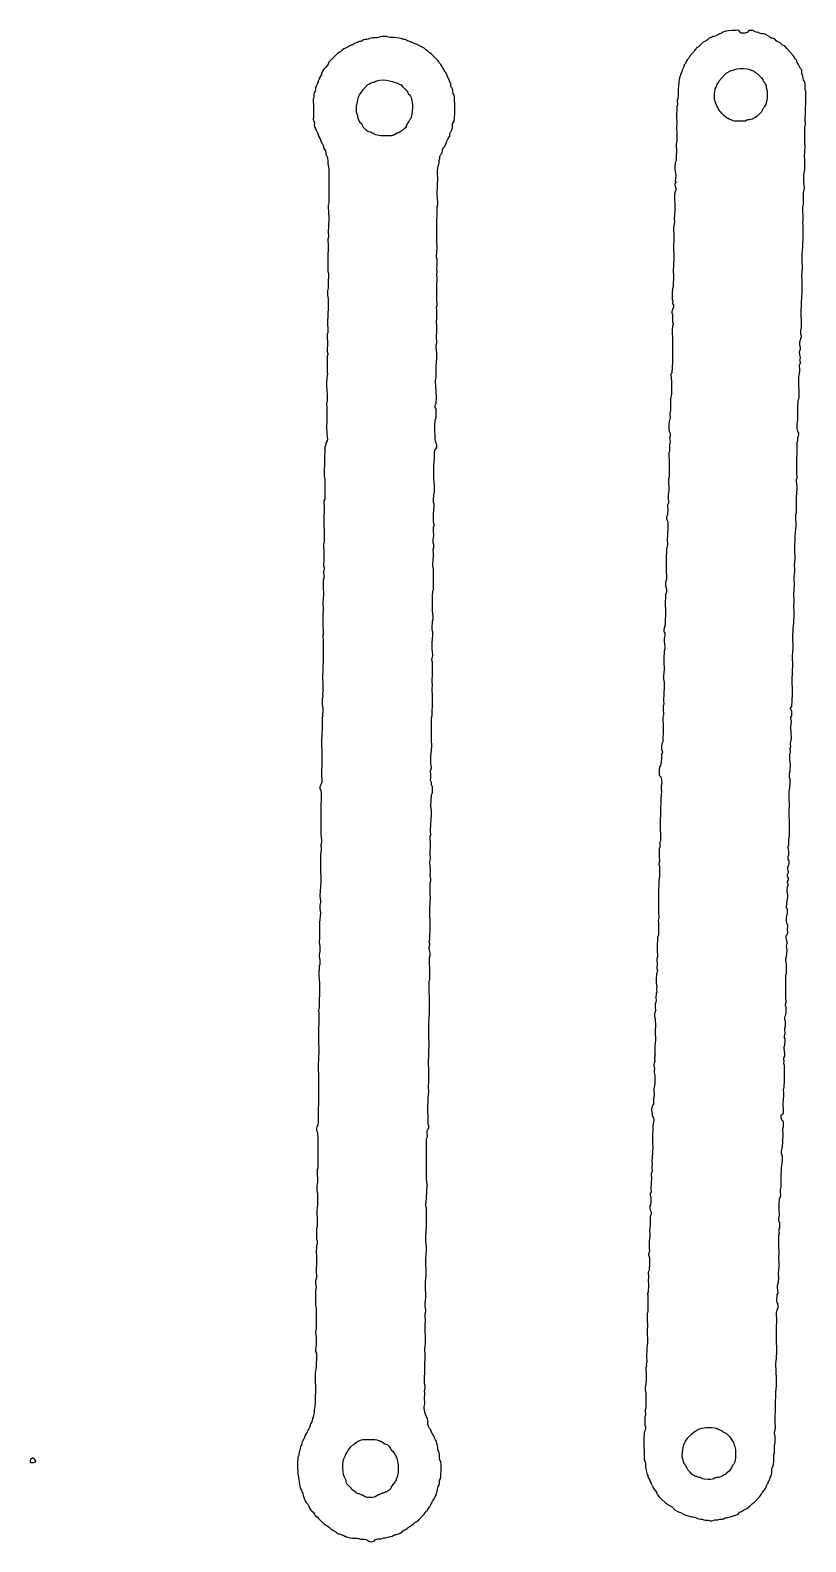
# Model space of a CAD drawing. Header units: metres. Extents: x 0 to 201, y 24 to 297.
# Drawn here: x 0.6 to 46.1, y 26.2 to 115 of the extents above; entities that cross this region are included whole.
import ezdxf

# ---------------------------------------------------------------- set-up
doc = ezdxf.new("R2010")
doc.units = ezdxf.units.M

msp = doc.modelspace()

# ---------------------------------------------------------------- linework, layer by layer
for points in [[(21.23, 114.617), (21.124, 114.596), (21.018, 114.554), (20.934, 114.533), (20.701, 114.533), (20.595, 114.512), (20.489, 114.49), (20.426, 114.448), (20.341, 114.427), (20.235, 114.427), (20.151, 114.406), (20.045, 114.342), (19.981, 114.321), (19.918, 114.321), (19.854, 114.3), (19.791, 114.258), (19.748, 114.258), (19.622, 114.194), (19.579, 114.152), (19.537, 114.152), (19.473, 114.109), (19.431, 114.109), (19.219, 114.004), (19.177, 113.961), (18.986, 113.877), (18.902, 113.813), (18.817, 113.728), (18.732, 113.686), (18.627, 113.602), (18.119, 113.093), (18.076, 112.988), (18.034, 112.924), (17.907, 112.797), (17.843, 112.712), (17.78, 112.628), (17.738, 112.564), (17.674, 112.437), (17.674, 112.374), (17.547, 112.141), (17.547, 112.099), (17.484, 111.993), (17.484, 111.95), (17.441, 111.887), (17.441, 111.845), (17.378, 111.739), (17.357, 111.675), (17.335, 111.612), (17.335, 111.506), (17.314, 111.4), (17.251, 111.294), (17.23, 111.21), (17.23, 110.998), (17.187, 110.934), (17.209, 110.448), (17.209, 110.299), (17.209, 110.003), (17.209, 109.897), (17.187, 109.749), (17.209, 109.686), (17.23, 109.622), (17.272, 109.559), (17.272, 109.495), (17.251, 109.41), (17.272, 109.305), (17.314, 109.241), (17.314, 109.199), (17.357, 109.135), (17.357, 109.093), (17.378, 109.051), (17.42, 109.008), (17.441, 108.966), (17.462, 108.903), (17.462, 108.86), (17.505, 108.797), (17.505, 108.754), (17.611, 108.564), (17.611, 108.522), (17.695, 108.352), (17.738, 108.31), (17.759, 108.267), (17.78, 108.204), (17.801, 108.141), (17.801, 108.098), (17.822, 108.035), (17.907, 107.886), (17.928, 107.802), (17.928, 107.717), (17.949, 107.654), (18.013, 107.548), (18.034, 107.484), (18.055, 107.294), (18.055, 107.124), (18.098, 106.998), (18.119, 106.743), (18.119, 106.553), (18.119, 106.278), (18.119, 106.087), (18.119, 105.177), (18.119, 104.86), (18.076, 104.712), (18.076, 104.606), (18.119, 103.95), (18.119, 103.907), (18.076, 103.124), (18.098, 102.891), (18.098, 102.849), (18.055, 102.701), (18.076, 102.298), (18.076, 102.214), (18.055, 101.685), (18.055, 101.134), (18.055, 100.817), (18.098, 100.69), (18.098, 100.52), (18.076, 100.266), (18.076, 100.203), (18.076, 99.822), (18.034, 99.674), (18.034, 99.441), (18.076, 99.187), (18.076, 98.721), (18.034, 97.811), (18.055, 97.346), (18.055, 97.218), (18.013, 97.113), (18.034, 96.499), (18.013, 96.245), (18.013, 96.118), (18.055, 95.97), (18.055, 95.927), (18.013, 95.822), (18.013, 95.462), (18.013, 94.911), (18.034, 94.784), (17.992, 94.573), (17.971, 94.255), (17.971, 94.107), (18.013, 93.557), (18.013, 93.493), (18.013, 93.26), (18.013, 93.154), (17.971, 93.07), (17.971, 92.985), (17.992, 92.879), (17.992, 92.583), (17.992, 92.519), (17.992, 92.138), (17.992, 91.99), (17.971, 91.736), (17.992, 91.271), (18.034, 90.953), (18.013, 90.868), (17.949, 90.763), (17.928, 90.699), (17.928, 90.614), (17.886, 90.53), (17.865, 90.466), (17.843, 88.921), (17.843, 88.815), (17.865, 88.582), (17.865, 87.905), (17.865, 87.439), (17.822, 87.334), (17.843, 86.889), (17.843, 86.699), (17.822, 86.424), (17.822, 85.873), (17.843, 85.577), (17.843, 85.069), (17.843, 84.963), (17.801, 84.772), (17.801, 84.624), (17.822, 84.434), (17.822, 84.032), (17.822, 83.883), (17.801, 83.545), (17.843, 83.397), (17.843, 83.354), (17.801, 83.185), (17.822, 82.952), (17.822, 82.804), (17.78, 82.677), (17.78, 82.317), (17.801, 81.83), (17.759, 81.365), (17.78, 80.941), (17.759, 80.603), (17.759, 80.518), (17.759, 80.073), (17.759, 80.031), (17.78, 79.756), (17.78, 79.46), (17.759, 79.417), (17.78, 79.142), (17.78, 78.465), (17.78, 77.999), (17.738, 76.941), (17.759, 76.602), (17.759, 76.433), (17.759, 76.2), (17.759, 76.136), (17.738, 76.01), (17.759, 75.84), (17.716, 75.713), (17.716, 75.396), (17.759, 75.099), (17.759, 74.993), (17.716, 74.528), (17.716, 73.956), (17.716, 73.893), (17.695, 73.724), (17.674, 73.194), (17.674, 73.11), (17.695, 72.559), (17.695, 71.84), (17.674, 71.501), (17.674, 71.374), (17.695, 70.824), (17.674, 70.76), (17.632, 70.675), (17.611, 70.612), (17.59, 70.549), (17.59, 70.421), (17.632, 70.337), (17.653, 70.146), (17.632, 69.13), (17.632, 68.855), (17.632, 68.135), (17.632, 67.754), (17.674, 67.416), (17.674, 67.31), (17.632, 67.12), (17.653, 66.908), (17.653, 66.802), (17.611, 66.59), (17.611, 66.315), (17.611, 65.913), (17.611, 65.871), (17.632, 64.96), (17.59, 64.135), (17.611, 63.817), (17.611, 63.754), (17.59, 63.585), (17.59, 63.521), (17.59, 63.394), (17.611, 63.119), (17.568, 62.569), (17.568, 62.357), (17.568, 61.87), (17.568, 61.658), (17.568, 61.595), (17.547, 61.489), (17.547, 61.426), (17.59, 61.172), (17.59, 60.896), (17.547, 60.664), (17.547, 60.6), (17.59, 60.346), (17.59, 60.113), (17.547, 60.008), (17.526, 59.478), (17.526, 59.436), (17.568, 59.013), (17.568, 58.759), (17.547, 57.637), (17.505, 57.383), (17.526, 57.256), (17.526, 57.171), (17.526, 56.79), (17.526, 56.621), (17.505, 56.388), (17.505, 55.668), (17.526, 55.076), (17.526, 54.97), (17.484, 54.208), (17.484, 53.975), (17.505, 53.636), (17.505, 52.536), (17.505, 52.345), (17.484, 51.223), (17.484, 51.16), (17.484, 50.8), (17.462, 50.694), (17.441, 50.631), (17.399, 50.567), (17.378, 50.504), (17.378, 50.355), (17.441, 50.25), (17.462, 49.847), (17.462, 49.742), (17.462, 48.937), (17.462, 48.853), (17.462, 48.472), (17.462, 48.154), (17.42, 48.048), (17.42, 47.942), (17.441, 47.35), (17.399, 47.117), (17.399, 46.821), (17.441, 46.672), (17.441, 46.545), (17.441, 46.143), (17.441, 45.995), (17.399, 45.678), (17.42, 45), (17.42, 44.725), (17.378, 44.577), (17.378, 44.386), (17.378, 44.111), (17.378, 43.984), (17.42, 43.857), (17.42, 43.752), (17.378, 43.561), (17.357, 43.201), (17.378, 42.989), (17.378, 42.862), (17.378, 42.63), (17.378, 42.481), (17.357, 42.206), (17.378, 41.698), (17.335, 41.529), (17.335, 41.36), (17.357, 41.169), (17.335, 40.915), (17.335, 40.259), (17.335, 40.111), (17.357, 39.878), (17.357, 39.582), (17.357, 39.455), (17.357, 38.841), (17.357, 38.735), (17.335, 38.523), (17.357, 38.185), (17.357, 37.74), (17.335, 37.507), (17.335, 37.38), (17.378, 37.274), (17.378, 37.148), (17.357, 36.449), (17.314, 36.11), (17.314, 35.56), (17.335, 35.37), (17.314, 34.417), (17.293, 34.121), (17.251, 33.972), (17.251, 33.782), (17.23, 33.697), (17.209, 33.613), (17.187, 33.528), (17.145, 33.465), (17.145, 33.401), (17.124, 33.316), (17.103, 33.253), (17.081, 33.189), (17.018, 33.084), (17.018, 33.041), (16.997, 32.978), (16.976, 32.914), (16.933, 32.829), (16.891, 32.787), (16.828, 32.66), (16.828, 32.618), (16.806, 32.575), (16.764, 32.533), (16.722, 32.47), (16.7, 32.427), (16.679, 32.364), (16.679, 32.322), (16.637, 32.237), (16.595, 32.194), (16.595, 32.152), (16.552, 32.089), (16.531, 32.004), (16.531, 31.962), (16.51, 31.898), (16.468, 31.835), (16.447, 31.771), (16.425, 31.708), (16.425, 31.623), (16.383, 31.538), (16.362, 31.475), (16.341, 31.369), (16.341, 31.263), (16.298, 31.157), (16.277, 30.819), (16.277, 30.671), (16.298, 30.184), (16.319, 29.993), (16.341, 29.845), (16.362, 29.718), (16.383, 29.57), (16.404, 29.464), (16.425, 29.379), (16.51, 29.231), (16.531, 29.168), (16.552, 29.104), (16.573, 29.041), (16.573, 28.998), (16.595, 28.914), (16.616, 28.85), (16.658, 28.787), (16.658, 28.744), (16.743, 28.575), (16.785, 28.511), (16.828, 28.448), (16.87, 28.406), (16.912, 28.342), (16.997, 28.152), (17.06, 28.067), (17.187, 27.94), (17.272, 27.834), (17.314, 27.749), (17.441, 27.644), (17.505, 27.58), (17.716, 27.347), (17.801, 27.284), (17.907, 27.199), (17.971, 27.157), (18.055, 27.114), (18.14, 27.051), (18.224, 26.966), (18.309, 26.903), (18.373, 26.86), (18.521, 26.797), (18.584, 26.733), (18.648, 26.691), (18.69, 26.67), (18.754, 26.649), (18.817, 26.628), (18.86, 26.628), (18.923, 26.585), (18.986, 26.564), (19.05, 26.543), (19.092, 26.543), (19.156, 26.501), (19.219, 26.479), (19.283, 26.458), (19.367, 26.437), (19.473, 26.416), (19.77, 26.416), (19.854, 26.395), (19.96, 26.352), (20.193, 26.352), (20.278, 26.331), (20.341, 26.31), (20.405, 26.268), (20.447, 26.268), (20.511, 26.226), (20.595, 26.204), (20.68, 26.226), (20.743, 26.247), (20.786, 26.268), (20.828, 26.31), (20.87, 26.331), (20.934, 26.352), (20.997, 26.374), (21.167, 26.374), (21.251, 26.395), (21.336, 26.437), (21.421, 26.437), (21.505, 26.458), (21.59, 26.479), (21.654, 26.501), (21.738, 26.522), (21.823, 26.543), (21.886, 26.564), (21.95, 26.585), (22.013, 26.628), (22.077, 26.628), (22.14, 26.649), (22.204, 26.67), (22.267, 26.691), (22.331, 26.733), (22.415, 26.797), (22.458, 26.839), (22.521, 26.882), (22.627, 26.924), (22.712, 26.988), (22.775, 27.051), (22.86, 27.093), (22.924, 27.136), (23.008, 27.199), (23.093, 27.284), (23.177, 27.347), (23.241, 27.369), (23.305, 27.411), (23.368, 27.474), (23.707, 27.834), (23.834, 27.982), (23.897, 28.067), (23.961, 28.152), (24.003, 28.215), (24.024, 28.279), (24.066, 28.321), (24.109, 28.384), (24.151, 28.469), (24.151, 28.511), (24.194, 28.596), (24.257, 28.66), (24.405, 28.956), (24.426, 29.02), (24.447, 29.104), (24.469, 29.168), (24.49, 29.231), (24.49, 29.295), (24.511, 29.379), (24.532, 29.443), (24.596, 29.549), (24.617, 29.612), (24.617, 29.803), (24.659, 29.909), (24.68, 29.993), (24.701, 30.501), (24.701, 30.755), (24.68, 30.882), (24.638, 31.009), (24.617, 31.157), (24.617, 31.348), (24.596, 31.432), (24.575, 31.496), (24.532, 31.581), (24.511, 31.644), (24.511, 31.771), (24.49, 31.856), (24.469, 31.919), (24.447, 31.983), (24.426, 32.068), (24.405, 32.131), (24.384, 32.194), (24.32, 32.3), (24.32, 32.343), (24.278, 32.427), (24.215, 32.512), (24.172, 32.554), (24.13, 32.639), (24.13, 32.681), (24.066, 32.808), (24.024, 32.851), (23.982, 32.935), (23.982, 32.978), (23.939, 33.041), (23.918, 33.126), (23.918, 33.337), (23.897, 33.422), (23.876, 33.486), (23.855, 33.549), (23.812, 33.634), (23.791, 33.697), (23.77, 33.761), (23.749, 33.824), (23.728, 33.951), (23.707, 34.057), (23.707, 34.142), (23.749, 34.311), (23.728, 34.65), (23.749, 34.861), (23.749, 34.946), (23.728, 35.052), (23.77, 35.242), (23.77, 35.391), (23.728, 35.496), (23.728, 35.602), (23.77, 37.232), (23.749, 37.486), (23.749, 37.529), (23.791, 37.846), (23.77, 38.947), (23.791, 39.201), (23.77, 39.434), (23.77, 39.582), (23.812, 39.73), (23.812, 39.814), (23.77, 40.069), (23.77, 40.195), (23.812, 40.576), (23.791, 41.254), (23.791, 41.465), (23.834, 41.825), (23.834, 41.91), (23.812, 42.799), (23.855, 43.349), (23.855, 43.498), (23.812, 43.878), (23.812, 44.175), (23.855, 44.746), (23.855, 45.805), (23.812, 45.974), (23.812, 46.038), (23.855, 46.355), (23.876, 47.159), (23.855, 47.519), (23.855, 47.731), (23.855, 47.794), (23.855, 47.942), (23.855, 48.302), (23.855, 48.429), (23.855, 48.704), (23.855, 48.768), (23.855, 49.445), (23.855, 49.869), (23.897, 49.996), (23.876, 50.228), (23.876, 50.355), (23.897, 50.398), (23.939, 50.44), (23.982, 50.525), (23.982, 50.631), (23.939, 50.736), (23.939, 50.906), (23.939, 50.969), (23.939, 51.096), (23.918, 51.541), (23.939, 52.261), (23.982, 52.642), (23.982, 52.684), (23.961, 52.853), (23.982, 53.276), (23.982, 53.742), (23.982, 53.954), (23.961, 54.292), (24.003, 55.478), (23.982, 55.774), (23.982, 56.578), (23.982, 56.663), (24.024, 57.256), (24.024, 57.446), (24.024, 58.145), (24.003, 58.526), (24.003, 58.737), (24.003, 59.013), (24.003, 59.097), (24.045, 59.245), (24.045, 59.288), (24.045, 59.838), (24.045, 59.965), (24.024, 60.134), (24.024, 60.452), (24.024, 60.494), (24.066, 60.642), (24.066, 60.77), (24.024, 60.939), (24.003, 61.087), (24.003, 61.151), (24.045, 61.256), (24.045, 61.32), (24.003, 61.468), (24.045, 61.574), (24.066, 62.336), (24.066, 62.378), (24.066, 62.717), (24.045, 62.928), (24.045, 63.013), (24.045, 63.331), (24.045, 63.436), (24.066, 63.733), (24.066, 63.796), (24.088, 64.008), (24.066, 64.304), (24.066, 64.453), (24.066, 64.749), (24.066, 64.918), (24.109, 65.024), (24.109, 65.13), (24.066, 65.32), (24.088, 65.638), (24.088, 65.701), (24.045, 66.103), (24.045, 66.146), (24.088, 66.294), (24.066, 66.675), (24.066, 66.739), (24.088, 66.992), (24.088, 67.268), (24.066, 67.479), (24.066, 67.627), (24.109, 67.733), (24.088, 67.924), (24.088, 68.008), (24.13, 68.919), (24.13, 69.151), (24.109, 69.406), (24.13, 70.062), (24.151, 70.125), (24.194, 70.168), (24.194, 70.21), (24.194, 70.273), (24.194, 70.549), (24.13, 70.654), (24.13, 70.802), (24.088, 70.908), (24.109, 71.099), (24.109, 71.247), (24.088, 71.459), (24.13, 71.649), (24.109, 71.903), (24.109, 72.03), (24.109, 72.263), (24.109, 72.305), (24.151, 72.919), (24.13, 73.343), (24.13, 73.406), (24.13, 73.935), (24.13, 74.147), (24.13, 74.591), (24.172, 74.739), (24.194, 75.544), (24.194, 75.904), (24.194, 75.967), (24.172, 76.179), (24.172, 76.306), (24.194, 76.496), (24.172, 76.75), (24.194, 77.174), (24.194, 77.724), (24.194, 77.872), (24.151, 77.999), (24.151, 78.063), (24.194, 78.147), (24.215, 78.253), (24.215, 78.317), (24.172, 78.634), (24.172, 78.909), (24.172, 78.994), (24.215, 79.46), (24.215, 79.629), (24.172, 79.798), (24.172, 79.883), (24.194, 80.264), (24.236, 80.391), (24.236, 80.56), (24.194, 80.857), (24.194, 81.005), (24.194, 81.449), (24.194, 81.703), (24.215, 82.042), (24.257, 82.105), (24.257, 82.296), (24.257, 83.248), (24.257, 83.354), (24.215, 83.524), (24.215, 83.651), (24.236, 83.82), (24.236, 83.883), (24.257, 84.095), (24.257, 84.243), (24.236, 84.476), (24.278, 84.603), (24.278, 84.772), (24.236, 84.9), (24.236, 85.026), (24.278, 85.302), (24.257, 85.619), (24.257, 85.788), (24.299, 85.894), (24.299, 85.958), (24.257, 86.127), (24.257, 86.191), (24.257, 86.402), (24.257, 86.55), (24.299, 87.037), (24.299, 87.143), (24.257, 87.27), (24.257, 87.397), (24.278, 87.672), (24.32, 87.905), (24.32, 88.244), (24.278, 88.625), (24.278, 88.667), (24.278, 89.218), (24.278, 89.429), (24.32, 89.81), (24.32, 90.212), (24.342, 90.297), (24.447, 90.487), (24.447, 90.593), (24.426, 90.678), (24.384, 90.805), (24.363, 90.995), (24.342, 91.673), (24.342, 91.757), (24.363, 92.054), (24.405, 92.244), (24.405, 92.71), (24.363, 92.837), (24.363, 92.943), (24.405, 93.049), (24.426, 93.409), (24.426, 93.451), (24.384, 94.382), (24.405, 94.615), (24.405, 94.742), (24.405, 94.805), (24.405, 95.271), (24.447, 95.716), (24.447, 96.012), (24.405, 96.351), (24.405, 96.478), (24.447, 96.626), (24.426, 97.007), (24.447, 97.261), (24.447, 97.388), (24.447, 97.599), (24.447, 97.642), (24.426, 97.769), (24.447, 98.129), (24.447, 98.573), (24.426, 98.721), (24.469, 98.806), (24.469, 98.933), (24.447, 99.039), (24.447, 99.102), (24.447, 99.864), (24.447, 99.928), (24.469, 100.436), (24.447, 100.605), (24.469, 100.753), (24.469, 100.817), (24.447, 100.986), (24.469, 101.156), (24.469, 101.409), (24.469, 101.537), (24.426, 101.642), (24.426, 101.706), (24.469, 102.193), (24.447, 102.574), (24.447, 102.616), (24.447, 103.209), (24.447, 103.378), (24.469, 104.627), (24.511, 104.733), (24.511, 104.86), (24.469, 105.325), (24.469, 105.389), (24.511, 106.299), (24.49, 106.553), (24.49, 106.701), (24.511, 106.87), (24.532, 106.998), (24.575, 107.103), (24.596, 107.188), (24.596, 107.336), (24.638, 107.442), (24.638, 107.569), (24.659, 107.632), (24.68, 107.675), (24.723, 107.717), (24.765, 107.802), (24.786, 107.865), (24.786, 107.95), (24.807, 108.013), (24.85, 108.077), (24.892, 108.119), (25.019, 108.373), (25.019, 108.416), (25.125, 108.627), (25.167, 108.67), (25.209, 108.754), (25.209, 108.903), (25.252, 108.987), (25.294, 109.029), (25.315, 109.072), (25.337, 109.135), (25.358, 109.199), (25.379, 109.262), (25.379, 109.474), (25.421, 109.537), (25.442, 109.601), (25.463, 109.665), (25.485, 109.791), (25.506, 110.151), (25.506, 110.448), (25.485, 111.083), (25.463, 111.167), (25.421, 111.252), (25.4, 111.337), (25.4, 111.442), (25.379, 111.506), (25.358, 111.569), (25.315, 111.612), (25.294, 111.654), (25.273, 111.718), (25.273, 111.823), (25.188, 111.972), (25.188, 112.014), (25.167, 112.099), (25.061, 112.289), (25.061, 112.331), (24.998, 112.459), (24.956, 112.522), (24.913, 112.564), (24.913, 112.607), (24.892, 112.649), (24.85, 112.712), (24.786, 112.776), (24.765, 112.84), (24.723, 112.903), (24.68, 112.966), (24.617, 113.051), (24.575, 113.115), (24.532, 113.178), (24.109, 113.602), (24.003, 113.665), (23.897, 113.771), (23.812, 113.834), (23.707, 113.919), (23.643, 113.94), (23.601, 113.983), (23.262, 114.152), (23.199, 114.173), (23.156, 114.173), (22.966, 114.279), (22.924, 114.279), (22.818, 114.342), (22.754, 114.364), (22.712, 114.364), (22.648, 114.406), (22.564, 114.427), (22.5, 114.427), (22.415, 114.469), (22.352, 114.49), (22.246, 114.512), (22.077, 114.533), (21.929, 114.554), (21.717, 114.554), (21.611, 114.575), (21.526, 114.617)], [(42.122, 114.977), (41.995, 114.956), (41.931, 114.956), (41.783, 114.956), (41.571, 114.935), (41.423, 114.914), (41.317, 114.893), (41.254, 114.871), (41.212, 114.829), (41.084, 114.766), (41.042, 114.766), (41, 114.723), (40.831, 114.639), (40.746, 114.617), (40.682, 114.617), (40.576, 114.554), (40.534, 114.554), (40.45, 114.512), (40.344, 114.406), (40.28, 114.364), (40.09, 114.279), (39.814, 114.004), (39.73, 113.961), (39.624, 113.855), (39.582, 113.792), (39.539, 113.707), (39.328, 113.496), (39.306, 113.432), (39.264, 113.39), (39.243, 113.326), (39.158, 113.242), (39.116, 113.178), (39.053, 113.03), (39.01, 112.988), (38.989, 112.945), (38.968, 112.882), (38.968, 112.818), (38.862, 112.628), (38.862, 112.585), (38.82, 112.522), (38.798, 112.459), (38.777, 112.395), (38.756, 112.331), (38.735, 112.268), (38.714, 112.162), (38.693, 112.056), (38.672, 111.95), (38.65, 111.739), (38.629, 111.506), (38.629, 111.167), (38.608, 110.977), (38.566, 110.829), (38.587, 110.659), (38.587, 110.596), (38.544, 110.49), (38.523, 109.918), (38.544, 109.559), (38.523, 109.262), (38.523, 109.156), (38.544, 109.029), (38.544, 108.585), (38.544, 108.479), (38.502, 108.289), (38.502, 108.183), (38.523, 107.971), (38.502, 107.505), (38.502, 107.442), (38.502, 107.336), (38.46, 107.209), (38.439, 106.913), (38.439, 106.828), (38.481, 106.447), (38.46, 106.108), (38.481, 106.045), (38.439, 105.918), (38.439, 105.855), (38.481, 105.749), (38.481, 105.6), (38.46, 105.495), (38.417, 105.346), (38.439, 104.521), (38.439, 104.436), (38.396, 103.886), (38.417, 103.78), (38.417, 103.738), (38.396, 103.59), (38.354, 103.399), (38.354, 103.272), (38.375, 102.955), (38.375, 102.531), (38.354, 102.425), (38.354, 102.362), (38.375, 101.558), (38.333, 100.817), (38.354, 100.584), (38.354, 100.542), (38.333, 99.97), (38.291, 99.78), (38.269, 99.568), (38.269, 99.187), (38.312, 99.081), (38.312, 99.039), (38.291, 98.954), (38.312, 98.891), (38.354, 98.827), (38.354, 98.742), (38.333, 98.679), (38.312, 98.615), (38.269, 98.531), (38.248, 98.446), (38.248, 98.383), (38.291, 98.277), (38.291, 97.853), (38.333, 97.748), (38.333, 97.705), (38.291, 97.599), (38.269, 97.388), (38.269, 97.24), (38.291, 96.901), (38.291, 96.118), (38.291, 95.504), (38.269, 95.165), (38.248, 94.869), (38.206, 94.742), (38.227, 94.34), (38.227, 94.149), (38.227, 93.684), (38.227, 93.599), (38.185, 93.324), (38.185, 92.647), (38.142, 92.477), (38.163, 92.223), (38.163, 92.181), (38.121, 92.096), (38.1, 91.99), (38.079, 91.821), (38.079, 91.567), (38.1, 91.44), (38.142, 91.334), (38.163, 91.249), (38.163, 91.123), (38.121, 90.995), (38.163, 90.847), (38.163, 90.742), (38.121, 90.657), (38.121, 90.382), (38.121, 90.318), (38.121, 90.255), (38.079, 90.17), (38.079, 90.001), (38.1, 89.683), (38.1, 89.239), (38.1, 88.921), (38.1, 88.858), (38.1, 88.731), (38.058, 88.625), (38.058, 88.582), (38.079, 87.947), (38.036, 87.715), (38.036, 87.503), (38.058, 87.27), (38.036, 87.164), (37.994, 87.08), (37.994, 87.016), (38.015, 86.826), (37.994, 86.508), (37.952, 86.402), (37.952, 86.275), (37.973, 86.191), (38.015, 86.106), (38.015, 85.725), (37.973, 85.005), (37.994, 84.857), (37.994, 84.751), (37.952, 84.519), (37.931, 83.883), (37.931, 83.841), (37.931, 83.185), (37.952, 82.931), (37.952, 82.74), (37.91, 82.614), (37.888, 82.529), (37.888, 82.338), (37.931, 82.233), (37.952, 82.127), (37.952, 82.021), (37.931, 81.915), (37.888, 81.809), (37.867, 81.238), (37.888, 80.941), (37.888, 80.878), (37.867, 80.137), (37.846, 79.989), (37.804, 79.862), (37.782, 79.756), (37.782, 79.692), (37.804, 79.629), (37.846, 79.566), (37.846, 79.417), (37.804, 79.248), (37.804, 79.079), (37.846, 78.761), (37.846, 78.634), (37.804, 78.507), (37.782, 78.063), (37.782, 77.872), (37.804, 77.449), (37.761, 77.047), (37.761, 76.856), (37.804, 76.687), (37.804, 76.454), (37.782, 75.967), (37.782, 75.904), (37.761, 75.713), (37.761, 75.586), (37.782, 75.438), (37.74, 75.269), (37.74, 75.12), (37.761, 74.761), (37.719, 74.612), (37.74, 74.02), (37.74, 73.935), (37.719, 73.194), (37.677, 73.067), (37.655, 72.919), (37.655, 72.729), (37.698, 72.602), (37.698, 72.559), (37.655, 72.453), (37.655, 72.2), (37.634, 72.009), (37.613, 71.882), (37.592, 71.797), (37.55, 71.734), (37.529, 71.67), (37.507, 71.586), (37.507, 71.247), (37.529, 71.205), (37.613, 71.12), (37.634, 71.078), (37.655, 70.93), (37.677, 70.739), (37.634, 70.591), (37.634, 70.443), (37.655, 70.273), (37.655, 70.21), (37.634, 70.125), (37.613, 69.765), (37.592, 69.13), (37.571, 68.326), (37.592, 67.479), (37.592, 67.373), (37.55, 67.289), (37.55, 66.992), (37.507, 66.908), (37.507, 66.76), (37.507, 66.4), (37.529, 66.23), (37.529, 66.167), (37.486, 66.04), (37.486, 65.998), (37.529, 65.871), (37.529, 65.701), (37.529, 65.447), (37.529, 65.278), (37.486, 65.066), (37.465, 64.22), (37.465, 64.135), (37.465, 63.902), (37.465, 63.775), (37.465, 63.373), (37.465, 63.204), (37.486, 62.844), (37.444, 62.696), (37.465, 62.547), (37.465, 62.442), (37.465, 62.039), (37.465, 61.849), (37.423, 61.701), (37.401, 61.108), (37.401, 61.002), (37.423, 60.558), (37.38, 60.452), (37.38, 60.346), (37.401, 60.156), (37.38, 59.88), (37.423, 59.732), (37.401, 59.648), (37.359, 59.584), (37.338, 59.224), (37.338, 58.991), (37.38, 58.864), (37.359, 58.674), (37.38, 58.483), (37.338, 58.42), (37.317, 58.124), (37.338, 58.018), (37.338, 57.975), (37.317, 57.891), (37.274, 57.806), (37.274, 57.616), (37.296, 57.383), (37.253, 57.277), (37.232, 57.192), (37.232, 57.087), (37.274, 56.896), (37.296, 56.515), (37.274, 56.24), (37.274, 56.176), (37.296, 55.647), (37.253, 55.372), (37.253, 55.16), (37.253, 54.8), (37.274, 54.758), (37.232, 54.631), (37.232, 54.589), (37.253, 54.441), (37.211, 54.314), (37.19, 54.229), (37.19, 54.123), (37.232, 54.038), (37.211, 53.827), (37.211, 53.763), (37.253, 53.615), (37.253, 53.149), (37.232, 52.98), (37.19, 52.832), (37.19, 52.684), (37.211, 52.472), (37.169, 52.218), (37.169, 51.922), (37.148, 51.858), (37.105, 51.774), (37.084, 51.689), (37.063, 51.625), (37.063, 51.562), (37.084, 51.456), (37.105, 51.35), (37.105, 51.244), (37.126, 51.181), (37.169, 51.096), (37.19, 50.99), (37.19, 50.948), (37.148, 50.631), (37.126, 49.953), (37.126, 49.847), (37.126, 49.657), (37.126, 49.615), (37.148, 49.403), (37.126, 49.085), (37.105, 48.747), (37.084, 48.599), (37.084, 48.535), (37.105, 48.429), (37.084, 48.26), (37.084, 48.154), (37.105, 47.964), (37.063, 47.879), (37.042, 47.816), (37.042, 47.752), (37.063, 47.583), (37.02, 46.948), (37.042, 46.8), (37.042, 46.757), (36.978, 46.651), (36.978, 46.609), (37.02, 46.376), (37.02, 46.186), (36.999, 45.995), (36.957, 45.932), (36.957, 45.826), (36.978, 45.699), (37.02, 45.614), (37.042, 45.551), (37.042, 45.402), (36.999, 45.36), (36.978, 45.318), (36.978, 44.81), (36.936, 44.492), (36.957, 44.281), (36.957, 44.133), (36.915, 43.878), (36.915, 43.519), (36.915, 43.455), (36.936, 43.286), (36.936, 43.243), (36.893, 43.095), (36.893, 43.053), (36.936, 42.884), (36.936, 42.566), (36.915, 42.164), (36.872, 42.037), (36.893, 41.741), (36.872, 41.529), (36.893, 41.338), (36.893, 41.296), (36.872, 40.873), (36.83, 40.809), (36.851, 40.619), (36.851, 40.471), (36.851, 39.899), (36.851, 39.772), (36.809, 39.582), (36.809, 39.539), (36.809, 39.179), (36.83, 38.968), (36.83, 38.862), (36.809, 38.65), (36.83, 37.867), (36.788, 37.592), (36.767, 36.999), (36.788, 36.851), (36.788, 36.745), (36.745, 36.661), (36.767, 36.555), (36.724, 36.428), (36.745, 36.005), (36.745, 35.92), (36.745, 35.751), (36.745, 35.687), (36.724, 35.475), (36.682, 35.264), (36.682, 35.094), (36.724, 34.967), (36.724, 34.904), (36.724, 34.544), (36.724, 34.417), (36.724, 34.099), (36.724, 34.057), (36.682, 33.951), (36.703, 33.634), (36.661, 33.528), (36.661, 33.443), (36.661, 33.189), (36.661, 33.062), (36.703, 32.956), (36.703, 32.851), (36.682, 32.766), (36.639, 32.639), (36.618, 32.237), (36.618, 31.919), (36.639, 31.432), (36.639, 31.369), (36.639, 31.03), (36.661, 30.946), (36.703, 30.819), (36.703, 30.607), (36.724, 30.501), (36.745, 30.395), (36.767, 30.311), (36.788, 30.226), (36.809, 30.162), (36.851, 30.099), (36.851, 30.057), (36.872, 29.993), (36.893, 29.93), (36.957, 29.824), (36.957, 29.781), (37.02, 29.676), (37.02, 29.633), (37.063, 29.591), (37.084, 29.527), (37.126, 29.485), (37.148, 29.443), (37.148, 29.4), (37.19, 29.316), (37.274, 29.21), (37.359, 29.125), (37.359, 29.083), (37.423, 28.956), (37.486, 28.871), (37.655, 28.702), (37.888, 28.49), (37.994, 28.406), (38.058, 28.363), (38.163, 28.321), (38.227, 28.279), (38.354, 28.152), (38.46, 28.067), (38.523, 28.025), (38.693, 27.94), (38.735, 27.94), (39.01, 27.792), (39.074, 27.771), (39.137, 27.749), (39.222, 27.728), (39.285, 27.707), (39.349, 27.686), (39.434, 27.665), (39.518, 27.665), (39.603, 27.644), (39.688, 27.601), (39.772, 27.58), (39.857, 27.559), (39.941, 27.538), (40.047, 27.538), (40.132, 27.495), (40.217, 27.474), (40.386, 27.474), (40.513, 27.432), (40.598, 27.432), (40.682, 27.453), (40.788, 27.495), (40.957, 27.495), (41.084, 27.538), (41.212, 27.538), (41.296, 27.559), (41.381, 27.601), (41.465, 27.622), (41.55, 27.622), (41.635, 27.644), (41.698, 27.665), (41.762, 27.686), (41.825, 27.707), (41.889, 27.749), (41.952, 27.749), (42.016, 27.771), (42.143, 27.834), (42.249, 27.94), (42.355, 27.982), (42.397, 28.025), (42.46, 28.067), (42.651, 28.152), (42.736, 28.215), (42.862, 28.321), (42.989, 28.448), (43.117, 28.533), (43.159, 28.575), (43.413, 28.85), (43.455, 28.914), (43.498, 28.977), (43.54, 29.062), (43.603, 29.125), (43.667, 29.21), (43.709, 29.273), (43.752, 29.337), (43.815, 29.464), (43.815, 29.506), (43.857, 29.591), (43.9, 29.633), (43.942, 29.718), (43.942, 29.76), (43.984, 29.824), (43.984, 29.866), (44.027, 29.93), (44.027, 29.972), (44.069, 30.035), (44.09, 30.099), (44.111, 30.162), (44.133, 30.226), (44.133, 30.48), (44.154, 30.543), (44.196, 30.649), (44.217, 30.713), (44.238, 30.967), (44.238, 31.305), (44.281, 31.432), (44.281, 31.835), (44.323, 32.025), (44.323, 32.427), (44.281, 32.512), (44.281, 32.66), (44.323, 32.766), (44.344, 32.935), (44.323, 33.232), (44.323, 33.316), (44.344, 34.205), (44.365, 34.989), (44.408, 35.348), (44.408, 35.772), (44.365, 36.661), (44.408, 36.978), (44.429, 37.401), (44.429, 37.55), (44.408, 37.994), (44.408, 38.058), (44.408, 38.566), (44.408, 38.629), (44.429, 39.328), (44.408, 39.518), (44.408, 39.666), (44.429, 39.772), (44.471, 39.857), (44.492, 39.92), (44.492, 40.153), (44.45, 40.259), (44.429, 40.344), (44.429, 40.386), (44.45, 40.703), (44.492, 40.809), (44.471, 41.127), (44.471, 41.254), (44.514, 41.465), (44.535, 41.698), (44.514, 41.931), (44.514, 41.974), (44.556, 42.376), (44.556, 42.566), (44.535, 42.884), (44.556, 43.201), (44.556, 43.265), (44.535, 43.476), (44.535, 43.582), (44.535, 44.048), (44.535, 44.238), (44.577, 44.344), (44.556, 44.471), (44.556, 44.556), (44.598, 44.662), (44.598, 44.937), (44.556, 45), (44.535, 45.064), (44.535, 45.212), (44.577, 45.381), (44.556, 45.762), (44.556, 45.974), (44.577, 46.355), (44.662, 46.503), (44.64, 46.821), (44.64, 46.884), (44.683, 47.053), (44.683, 47.625), (44.704, 48.175), (44.746, 48.599), (44.746, 48.853), (44.704, 48.98), (44.704, 49.149), (44.746, 49.403), (44.767, 49.699), (44.789, 50.144), (44.767, 50.355), (44.767, 50.483), (44.81, 50.567), (44.81, 50.821), (44.789, 50.885), (44.767, 50.927), (44.725, 50.969), (44.704, 51.012), (44.683, 51.181), (44.683, 51.266), (44.767, 51.329), (44.81, 51.371), (44.81, 51.52), (44.789, 51.943), (44.831, 52.387), (44.831, 52.557), (44.81, 52.747), (44.852, 52.917), (44.873, 53.255), (44.873, 54.166), (44.831, 54.292), (44.852, 54.441), (44.831, 54.504), (44.831, 54.568), (44.831, 54.61), (44.873, 54.695), (44.895, 54.758), (44.895, 54.885), (44.852, 55.181), (44.852, 55.266), (44.895, 55.372), (44.916, 55.626), (44.916, 55.711), (44.873, 55.816), (44.873, 55.922), (44.916, 56.049), (44.895, 56.282), (44.895, 56.367), (44.937, 56.494), (44.937, 56.769), (44.895, 56.875), (44.895, 57.002), (44.916, 57.065), (44.958, 57.15), (44.979, 57.235), (44.979, 57.594), (44.937, 57.7), (44.937, 57.764), (44.979, 57.891), (44.958, 58.208), (44.958, 58.378), (44.958, 58.949), (44.958, 58.991), (44.958, 59.372), (44.958, 59.478), (45, 59.584), (45, 60.134), (44.958, 60.389), (44.958, 60.452), (45, 60.558), (45.021, 60.939), (45, 61.193), (45.021, 61.341), (45.021, 61.426), (44.979, 61.701), (44.979, 61.764), (45, 61.828), (45.043, 61.891), (45.064, 61.976), (45.043, 62.188), (45.064, 62.357), (45.064, 62.399), (45.021, 62.484), (45, 62.674), (45, 62.865), (45.043, 63.119), (45.043, 63.352), (45, 63.436), (45, 63.5), (45.021, 63.839), (45.064, 64.05), (45.064, 64.177), (45.021, 64.453), (45.043, 64.643), (45.085, 64.77), (45.085, 64.834), (45.043, 64.939), (45.043, 64.982), (45.085, 65.045), (45.106, 65.109), (45.106, 65.172), (45.064, 65.236), (45.043, 65.299), (45.043, 65.384), (45.064, 65.426), (45.106, 65.468), (45.106, 65.574), (45.064, 65.638), (45.064, 65.807), (45.085, 65.871), (45.127, 65.955), (45.148, 66.04), (45.148, 66.167), (45.127, 66.23), (45.085, 66.294), (45.085, 66.463), (45.127, 66.548), (45.127, 66.739), (45.085, 66.971), (45.085, 67.035), (45.127, 67.141), (45.127, 67.501), (45.17, 67.627), (45.17, 68.389), (45.148, 68.961), (45.148, 69.025), (45.17, 69.554), (45.148, 69.744), (45.148, 69.871), (45.148, 70.125), (45.148, 70.273), (45.191, 70.485), (45.212, 70.781), (45.212, 70.993), (45.17, 71.099), (45.17, 71.353), (45.212, 71.459), (45.212, 71.67), (45.233, 71.776), (45.233, 71.84), (45.212, 71.945), (45.191, 72.2), (45.191, 72.475), (45.233, 72.559), (45.233, 72.665), (45.212, 72.792), (45.254, 72.919), (45.233, 73.025), (45.233, 73.088), (45.276, 73.385), (45.254, 74.041), (45.276, 74.38), (45.254, 74.549), (45.254, 74.612), (45.297, 74.718), (45.297, 74.972), (45.276, 75.036), (45.233, 75.099), (45.233, 75.163), (45.297, 75.269), (45.318, 75.607), (45.339, 75.946), (45.339, 76.136), (45.318, 76.835), (45.36, 77.724), (45.339, 78.126), (45.339, 78.232), (45.381, 78.698), (45.381, 78.782), (45.36, 79.269), (45.381, 79.883), (45.424, 80.158), (45.445, 80.751), (45.445, 80.857), (45.424, 81.111), (45.445, 81.449), (45.424, 81.83), (45.466, 82.444), (45.445, 82.719), (45.445, 82.867), (45.487, 83.185), (45.487, 83.333), (45.466, 83.566), (45.508, 83.905), (45.508, 83.989), (45.487, 84.455), (45.508, 85.259), (45.551, 85.852), (45.529, 86.466), (45.529, 86.529), (45.572, 86.656), (45.572, 87.545), (45.614, 88.053), (45.614, 88.18), (45.572, 88.498), (45.572, 88.582), (45.614, 88.688), (45.593, 89.006), (45.593, 89.239), (45.614, 90.763), (45.657, 90.89), (45.657, 91.059), (45.699, 91.165), (45.72, 91.228), (45.72, 91.313), (45.678, 91.376), (45.657, 91.44), (45.635, 91.504), (45.614, 91.588), (45.614, 91.863), (45.657, 92.054), (45.657, 92.773), (45.678, 93.218), (45.699, 93.281), (45.741, 93.366), (45.741, 93.514), (45.741, 93.578), (45.72, 94.319), (45.72, 94.636), (45.762, 94.805), (45.783, 94.996), (45.783, 95.038), (45.762, 95.313), (45.805, 95.441), (45.805, 95.504), (45.783, 95.589), (45.805, 95.737), (45.762, 96.054), (45.762, 96.118), (45.805, 96.245), (45.805, 96.351), (45.783, 96.478), (45.783, 96.541), (45.783, 96.689), (45.805, 96.774), (45.826, 96.88), (45.868, 96.965), (45.868, 97.028), (45.826, 97.134), (45.826, 97.346), (45.868, 97.515), (45.868, 97.811), (45.847, 98.34), (45.868, 98.996), (45.91, 99.589), (45.91, 99.674), (45.91, 100.139), (45.91, 100.288), (45.889, 100.563), (45.932, 101.007), (45.91, 101.494), (45.91, 101.833), (45.953, 102.256), (45.974, 102.912), (45.974, 103.018), (45.974, 103.42), (45.974, 103.505), (45.953, 103.674), (45.974, 103.886), (45.953, 104.563), (45.995, 104.796), (45.995, 105.431), (46.038, 105.727), (46.016, 106.066), (46.016, 106.405), (46.016, 106.468), (46.059, 106.807), (46.059, 106.955), (46.059, 107.336), (46.059, 107.421), (46.038, 107.548), (46.08, 108.183), (46.059, 108.331), (46.059, 108.416), (46.059, 108.881), (46.059, 109.199), (46.059, 109.284), (46.101, 109.453), (46.101, 109.516), (46.08, 109.643), (46.122, 110.786), (46.122, 111.4), (46.08, 111.506), (46.08, 111.802), (46.059, 111.908), (46.038, 111.972), (45.995, 112.035), (45.974, 112.12), (45.974, 112.204), (45.953, 112.289), (45.91, 112.374), (45.889, 112.437), (45.889, 112.585), (45.868, 112.649), (45.847, 112.691), (45.805, 112.734), (45.699, 112.966), (45.657, 113.03), (45.614, 113.072), (45.614, 113.115), (45.551, 113.242), (45.508, 113.305), (45.466, 113.347), (45.445, 113.411), (45.402, 113.474), (45.233, 113.665), (45.021, 113.877), (44.937, 114.004), (44.852, 114.067), (44.81, 114.088), (44.746, 114.109), (44.598, 114.258), (44.45, 114.321), (44.386, 114.364), (44.323, 114.427), (44.259, 114.469), (44.217, 114.49), (44.154, 114.512), (44.111, 114.512), (44.069, 114.533), (44.005, 114.575), (43.963, 114.617), (43.815, 114.681), (43.773, 114.723), (43.73, 114.745), (43.667, 114.766), (43.519, 114.766), (43.455, 114.787), (43.392, 114.808), (43.328, 114.85), (43.243, 114.871), (43.201, 114.871), (43.138, 114.893), (43.074, 114.935), (43.011, 114.956), (42.778, 114.956), (42.672, 114.85), (42.587, 114.808), (42.333, 114.808), (42.185, 114.956)], [(21.294, 112.056), (21.505, 112.035), (21.675, 112.014), (21.759, 111.993), (21.823, 111.972), (21.886, 111.95), (21.95, 111.929), (22.013, 111.908), (22.077, 111.887), (22.14, 111.866), (22.288, 111.781), (22.331, 111.781), (22.458, 111.654), (22.606, 111.506), (22.669, 111.442), (22.733, 111.358), (22.754, 111.294), (22.796, 111.231), (22.839, 111.188), (22.902, 111.104), (22.945, 111.019), (22.966, 110.934), (22.987, 110.85), (23.008, 110.765), (23.029, 110.553), (23.029, 110.448), (23.008, 110.215), (22.987, 110.045), (22.966, 109.94), (22.945, 109.876), (22.924, 109.813), (22.902, 109.77), (22.86, 109.728), (22.818, 109.622), (22.775, 109.559), (22.733, 109.516), (22.712, 109.453), (22.669, 109.41), (22.648, 109.347), (22.648, 109.305), (22.606, 109.241), (22.543, 109.178), (22.479, 109.135), (22.415, 109.114), (22.373, 109.072), (22.331, 109.029), (22.288, 108.987), (22.225, 108.945), (22.183, 108.945), (22.119, 108.924), (21.971, 108.839), (21.929, 108.839), (21.865, 108.797), (21.802, 108.775), (21.167, 108.775), (21.061, 108.797), (20.955, 108.818), (20.87, 108.839), (20.807, 108.86), (20.743, 108.903), (20.701, 108.903), (20.659, 108.924), (20.616, 108.966), (20.574, 108.987), (20.532, 108.987), (20.468, 109.008), (20.383, 109.051), (20.32, 109.093), (20.13, 109.284), (20.066, 109.432), (19.939, 109.559), (19.875, 109.686), (19.854, 109.749), (19.833, 109.813), (19.812, 109.897), (19.812, 109.961), (19.77, 110.045), (19.748, 110.109), (19.727, 110.172), (19.727, 110.321), (19.727, 110.384), (19.727, 110.49), (19.748, 110.596), (19.77, 110.702), (19.791, 110.786), (19.812, 110.871), (19.833, 110.956), (19.854, 111.04), (19.875, 111.104), (19.918, 111.188), (19.96, 111.252), (20.002, 111.316), (20.045, 111.358), (20.066, 111.421), (20.13, 111.506), (20.405, 111.781), (20.468, 111.802), (20.511, 111.845), (20.595, 111.887), (20.659, 111.908), (20.722, 111.929), (20.764, 111.929), (20.87, 111.993), (20.934, 112.014), (21.103, 112.035)], [(42.249, 112.734), (42.439, 112.734), (42.672, 112.712), (42.778, 112.691), (42.841, 112.67), (42.947, 112.607), (42.989, 112.607), (43.053, 112.585), (43.117, 112.543), (43.201, 112.48), (43.265, 112.437), (43.519, 112.183), (43.561, 112.12), (43.603, 112.056), (43.624, 111.993), (43.667, 111.95), (43.709, 111.887), (43.773, 111.76), (43.794, 111.697), (43.794, 111.591), (43.836, 111.485), (43.857, 111.421), (43.857, 110.977), (43.836, 110.871), (43.815, 110.786), (43.794, 110.723), (43.773, 110.659), (43.752, 110.596), (43.688, 110.469), (43.646, 110.405), (43.603, 110.363), (43.561, 110.257), (43.519, 110.194), (43.243, 109.918), (43.159, 109.855), (43.095, 109.834), (43.053, 109.791), (42.968, 109.749), (42.905, 109.728), (42.82, 109.707), (42.714, 109.707), (42.651, 109.686), (42.587, 109.643), (41.931, 109.643), (41.846, 109.665), (41.783, 109.686), (41.719, 109.707), (41.656, 109.728), (41.614, 109.749), (41.571, 109.791), (41.508, 109.813), (41.444, 109.855), (41.296, 109.982), (41.19, 110.088), (41.127, 110.172), (41.042, 110.278), (41, 110.342), (40.957, 110.448), (40.915, 110.49), (40.873, 110.575), (40.873, 110.617), (40.831, 110.68), (40.809, 110.765), (40.788, 110.85), (40.767, 110.956), (40.767, 111.252), (40.788, 111.379), (40.809, 111.527), (40.831, 111.591), (40.852, 111.654), (40.894, 111.718), (40.894, 111.76), (40.915, 111.802), (40.957, 111.866), (41, 111.908), (41.042, 112.014), (41.212, 112.204), (41.381, 112.395), (41.444, 112.459), (41.741, 112.607), (41.825, 112.628), (41.889, 112.649), (41.952, 112.67), (42.016, 112.691), (42.079, 112.712)], [(40.259, 32.914), (40.576, 32.914), (40.767, 32.893), (40.852, 32.872), (40.915, 32.851), (40.979, 32.808), (41.021, 32.808), (41.084, 32.787), (41.169, 32.745), (41.233, 32.703), (41.296, 32.639), (41.36, 32.618), (41.402, 32.575), (41.465, 32.554), (41.656, 32.364), (41.719, 32.279), (41.762, 32.216), (41.804, 32.152), (41.868, 32.025), (41.889, 31.962), (41.91, 31.898), (41.931, 31.835), (41.952, 31.771), (41.974, 31.708), (41.995, 31.581), (41.995, 31.115), (41.974, 30.988), (41.952, 30.903), (41.868, 30.734), (41.825, 30.692), (41.762, 30.543), (41.698, 30.459), (41.635, 30.374), (41.529, 30.268), (41.444, 30.205), (41.381, 30.162), (41.317, 30.141), (41.275, 30.099), (41.212, 30.078), (41.169, 30.035), (41.127, 30.014), (41.063, 29.993), (41, 29.972), (40.873, 29.972), (40.809, 29.951), (40.725, 29.909), (40.64, 29.887), (40.534, 29.866), (40.407, 29.866), (40.153, 29.887), (40.069, 29.909), (40.005, 29.93), (39.92, 29.972), (39.857, 29.972), (39.772, 29.993), (39.709, 30.035), (39.666, 30.035), (39.624, 30.057), (39.582, 30.099), (39.518, 30.12), (39.455, 30.162), (39.306, 30.311), (39.201, 30.438), (39.158, 30.501), (39.095, 30.649), (39.053, 30.692), (39.01, 30.755), (38.968, 30.84), (38.947, 30.903), (38.925, 30.988), (38.904, 31.052), (38.883, 31.115), (38.862, 31.178), (38.862, 31.263), (38.883, 31.496), (38.904, 31.623), (38.925, 31.729), (38.947, 31.835), (38.968, 31.898), (38.989, 31.962), (39.01, 32.025), (39.031, 32.068), (39.074, 32.131), (39.116, 32.194), (39.201, 32.3), (39.264, 32.385), (39.391, 32.512), (39.539, 32.639), (39.603, 32.681), (39.666, 32.724), (39.836, 32.808), (39.899, 32.829), (39.963, 32.851), (40.026, 32.872), (40.153, 32.893)], [(20.108, 32.216), (20.807, 32.216), (20.934, 32.194), (20.997, 32.173), (21.061, 32.152), (21.124, 32.11), (21.167, 32.11), (21.209, 32.089), (21.294, 32.025), (21.336, 31.983), (21.378, 31.962), (21.421, 31.962), (21.548, 31.898), (21.654, 31.792), (21.738, 31.686), (21.78, 31.602), (21.865, 31.517), (21.929, 31.432), (21.992, 31.348), (22.056, 31.221), (22.056, 31.178), (22.098, 31.115), (22.119, 31.03), (22.14, 30.924), (22.162, 30.84), (22.183, 30.692), (22.183, 30.29), (22.162, 30.184), (22.14, 30.078), (22.119, 30.014), (22.098, 29.951), (22.056, 29.887), (22.056, 29.845), (22.034, 29.781), (21.992, 29.697), (21.865, 29.57), (21.823, 29.506), (21.78, 29.422), (21.78, 29.379), (21.759, 29.337), (21.654, 29.231), (21.59, 29.189), (21.463, 29.125), (21.421, 29.125), (21.357, 29.083), (21.294, 29.062), (21.251, 29.062), (21.103, 28.977), (21.061, 28.977), (20.828, 28.85), (20.764, 28.829), (20.68, 28.808), (20.362, 28.808), (20.299, 28.829), (20.235, 28.85), (20.087, 28.935), (20.045, 28.935), (19.897, 29.02), (19.854, 29.02), (19.791, 29.041), (19.706, 29.083), (19.6, 29.168), (19.516, 29.231), (19.473, 29.273), (19.431, 29.358), (19.283, 29.485), (19.177, 29.591), (19.156, 29.633), (19.135, 29.739), (19.135, 29.803), (19.008, 30.035), (18.986, 30.099), (18.965, 30.162), (18.944, 30.268), (18.923, 30.671), (18.923, 30.713), (18.944, 30.946), (18.965, 31.03), (19.092, 31.263), (19.092, 31.305), (19.177, 31.475), (19.219, 31.538), (19.283, 31.623), (19.41, 31.771), (19.579, 31.941), (19.643, 31.983), (19.706, 32.025), (19.77, 32.068), (19.833, 32.11), (19.96, 32.173), (20.024, 32.194)], [(0.677, 31.115), (0.656, 31.094), (0.593, 31.03), (0.572, 30.967), (0.572, 30.882), (0.614, 30.861), (0.762, 30.861), (0.91, 30.903), (0.91, 30.946), (0.826, 31.052), (0.762, 31.115)]]:
    msp.add_lwpolyline(points, close=True)

doc.saveas('drawing.dxf')
